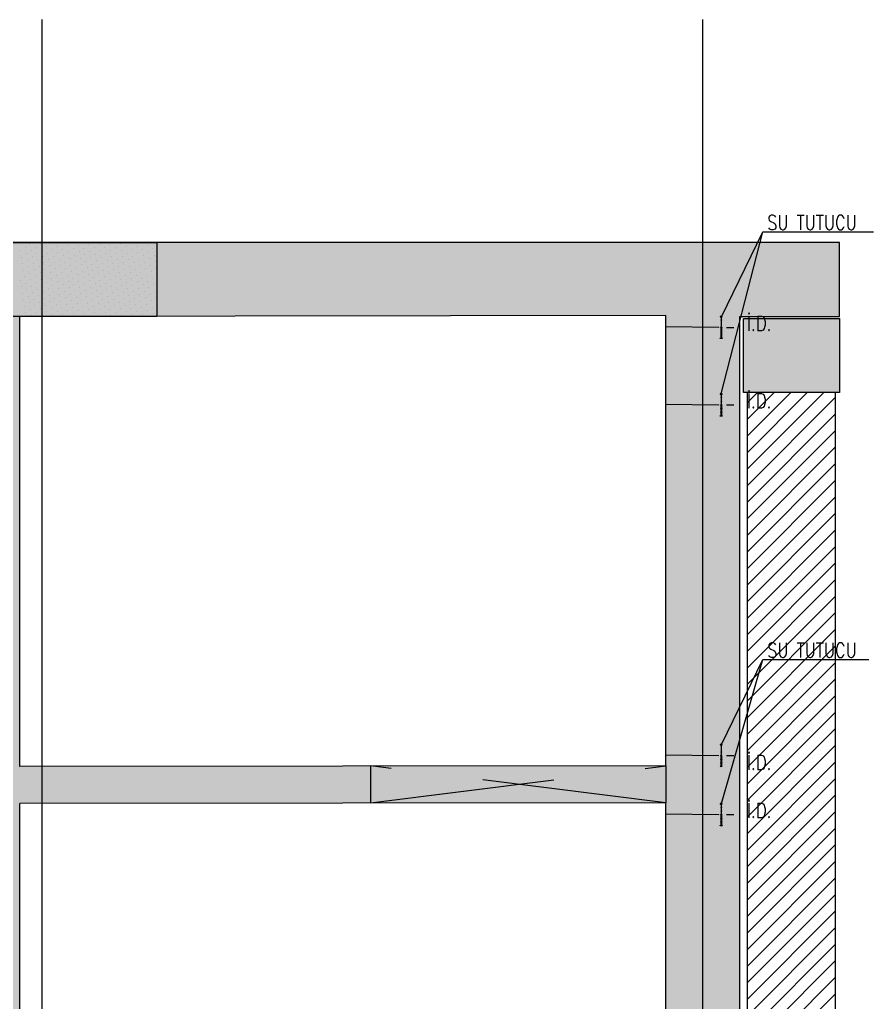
# Model space of a CAD drawing. Header units: millimetres. Extents: x 400392 to 401186, y 4543812 to 4544115.
# Drawn here: x 400718.32 to 400729.88, y 4543921.49 to 4543934.8 of the extents above; entities that cross this region are included whole.
import ezdxf

# ---------------------------------------------------------------- set-up
doc = ezdxf.new("R2010")
doc.units = ezdxf.units.MM
for name, pattern in [('ACAD_ISO05W100', [33, 24, -3, 0, -3, 0, -3]), ('AKS', [3, 2.5, -0.25, 0, -0.25]), ('CONTINU', [0]), ('HIDDEN', [0.375, 0.25, -0.125])]:
    doc.linetypes.add(name, pattern=pattern)
for name, color, linetype in [('aks prota', 2, 'AKS'), ('görünüş prota', 4, 'Continuous'), ('inşaat derzi prota', 11, 'Continuous'), ('kesit prota', 1, 'Continuous'), ('kesit tarama prota', 252, 'Continuous'), ('kolon tarama prota', 252, 'Continuous'), ('merdiven prota', 2, 'Continuous'), ('not yazısı prota', 6, 'Continuous'), ('not çizgisi prota', 4, 'Continuous'), ('st_s_su tutucu', 2, 'Continuous')]:
    doc.layers.add(name, color=color, linetype=linetype)
doc.layers.add('PRT-Geo-PileCap2', color=211, linetype='Continuous', lineweight=25)
doc.layers.add('PRT-Geo_Pile', color=150, linetype='Continuous', lineweight=30)
doc.styles.add('TSIMPLEX', font='romanstw.shx')

msp = doc.modelspace()

# ---------------------------------------------------------------- hatches: boundary and pattern name
at = {"layer": 'kesit tarama prota'}
h = msp.add_hatch(color=253, dxfattribs=at)
h.dxf.hatch_style = 1
h.paths.add_polyline_path([(400700.48405, 4543931.78232), (400700.48405, 4543930.78232), (400701.83403, 4543930.78232), (400701.83385, 4543917.02232), (400728.07239, 4543917.02232), (400728.07239, 4543930.78232), (400729.42239, 4543930.78232), (400729.42239, 4543931.78232)])
h.paths.add_polyline_path([(400727.07208, 4543930.79341), (400727.07208, 4543924.69341), (400718.32039, 4543924.68232), (400718.32039, 4543930.78232)], flags=16)
h.paths.add_polyline_path([(400718.02039, 4543930.78232), (400718.02039, 4543918.22232), (400712.33339, 4543918.22232), (400712.33339, 4543921.44232), (400713.51856, 4543921.44232), (400716.26856, 4543919.74232), (400718.02039, 4543919.74232), (400718.02039, 4543919.94232), (400716.32539, 4543919.94232), (400716.32539, 4543920.11232), (400716.05039, 4543920.11232), (400716.05039, 4543920.28232), (400715.77539, 4543920.28232), (400715.77539, 4543920.45232), (400715.50039, 4543920.45232), (400715.50039, 4543920.62232), (400715.22539, 4543920.62232), (400715.22539, 4543920.79232), (400714.95039, 4543920.79232), (400714.95039, 4543920.96232), (400714.67539, 4543920.96232), (400714.67539, 4543921.13232), (400714.40039, 4543921.13232), (400714.40039, 4543921.30232), (400714.12539, 4543921.30232), (400714.12539, 4543921.47232), (400713.85539, 4543921.47232), (400713.85539, 4543921.64232), (400712.33339, 4543921.64232), (400712.33339, 4543924.48232), (400714.10091, 4543924.48232), (400716.26856, 4543923.14232), (400718.02039, 4543923.14232), (400718.02039, 4543923.34232), (400716.32539, 4543923.34232), (400716.32539, 4543923.51232), (400716.05039, 4543923.51232), (400716.05039, 4543923.68232), (400715.77539, 4543923.68232), (400715.77539, 4543923.85232), (400715.50039, 4543923.85232), (400715.50039, 4543924.02232), (400715.22539, 4543924.02232), (400715.22539, 4543924.19232), (400714.95039, 4543924.19232), (400714.95039, 4543924.36232), (400714.67539, 4543924.36232), (400714.67539, 4543924.53232), (400714.40039, 4543924.53232), (400714.40039, 4543924.68232), (400712.33339, 4543924.68232), (400712.33339, 4543930.78232)], flags=16)
h.paths.add_polyline_path([(400727.07208, 4543924.19341), (400727.07208, 4543918.23341), (400718.32039, 4543918.22232), (400718.32039, 4543924.18232)], flags=16)
h.paths.add_polyline_path([(400712.03339, 4543930.78232), (400712.03339, 4543924.68232), (400702.83357, 4543924.68232), (400702.83357, 4543930.78232)], flags=16)
h.paths.add_polyline_path([(400712.03339, 4543924.18232), (400712.03339, 4543918.22232), (400702.83357, 4543918.22232), (400702.83357, 4543924.18232)], flags=16)
h = msp.add_hatch(color=253, dxfattribs=at)
h.dxf.hatch_style = 1
h.paths.add_polyline_path([(400728.12239, 4543930.75232), (400729.42239, 4543930.75232), (400729.42239, 4543929.75232), (400728.12239, 4543929.75232)])

# ---------------------------------------------------------------- linework, layer by layer
at = {"layer": 'aks prota', "ltscale": 10}
for p, q in [((400718.62539, 4543914.43086), (400718.62539, 4543934.8028)), ((400727.57239, 4543914.44498), (400727.57239, 4543934.8028))]:
    msp.add_line(p, q, dxfattribs=at)
at = {"layer": 'görünüş prota'}
for p, q in [((400710.17689, 4543931.78232), (400720.17689, 4543931.78232)), ((400720.17689, 4543931.78232), (400720.17689, 4543930.78232)), ((400720.17689, 4543930.78232), (400710.17689, 4543930.78232))]:
    msp.add_line(p, q, dxfattribs=at)
at = {"layer": 'inşaat derzi prota', "linetype": 'ACAD_ISO05W100', "ltscale": 0.03}
for p, q in [((400727.07208, 4543930.64341), (400728.07239, 4543930.63232)), ((400727.07208, 4543929.59341), (400728.07239, 4543929.58232)), ((400727.07208, 4543924.84341), (400728.07239, 4543924.83232)), ((400727.07208, 4543924.04341), (400728.07239, 4543924.03232))]:
    msp.add_line(p, q, dxfattribs=at)
at = {"layer": 'kesit prota'}
for p, q in [((400729.42239, 4543931.78232), (400700.48405, 4543931.78232)), ((400729.42239, 4543930.78232), (400729.42239, 4543931.78232)), ((400727.07208, 4543930.79341), (400718.32039, 4543930.78232)), ((400718.32039, 4543924.68232), (400718.32039, 4543930.78232)), ((400727.07208, 4543924.69341), (400727.07208, 4543930.79341)), ((400728.07239, 4543917.02232), (400728.07239, 4543930.78232)), ((400728.07239, 4543930.78232), (400729.42239, 4543930.78232)), ((400727.07208, 4543924.69341), (400718.32039, 4543924.68232)), ((400727.07208, 4543924.19341), (400718.32039, 4543924.18232)), ((400718.32039, 4543918.22232), (400718.32039, 4543924.18232)), ((400727.07208, 4543918.23341), (400727.07208, 4543924.19341))]:
    msp.add_line(p, q, dxfattribs=at)
at = {"layer": 'kolon tarama prota', "color": 2, "linetype": 'Continuous'}
for p, q in [((400718.3951, 4543931.71681), (400718.3951, 4543931.71681)), ((400718.45932, 4543931.76346), (400718.45932, 4543931.76346)), ((400718.53808, 4543931.72257), (400718.53808, 4543931.72257)), ((400718.6023, 4543931.76923), (400718.6023, 4543931.76923)), ((400718.68106, 4543931.72834), (400718.68106, 4543931.72834)), ((400718.74528, 4543931.775), (400718.74528, 4543931.775)), ((400718.82404, 4543931.73411), (400718.82404, 4543931.73411)), ((400718.88826, 4543931.78076), (400718.88826, 4543931.78076)), ((400718.96702, 4543931.73988), (400718.96702, 4543931.73988)), ((400719.11, 4543931.74564), (400719.11, 4543931.74564)), ((400719.25298, 4543931.75141), (400719.25298, 4543931.75141)), ((400719.33174, 4543931.71052), (400719.33174, 4543931.71052)), ((400719.39596, 4543931.75718), (400719.39596, 4543931.75718)), ((400719.47472, 4543931.71629), (400719.47472, 4543931.71629)), ((400719.53894, 4543931.76295), (400719.53894, 4543931.76295)), ((400719.6177, 4543931.72206), (400719.6177, 4543931.72206)), ((400719.68191, 4543931.76871), (400719.68191, 4543931.76871)), ((400719.76068, 4543931.72783), (400719.76068, 4543931.72783)), ((400719.82489, 4543931.77448), (400719.82489, 4543931.77448)), ((400719.90366, 4543931.73359), (400719.90366, 4543931.73359)), ((400719.96787, 4543931.78025), (400719.96787, 4543931.78025)), ((400720.04664, 4543931.73936), (400720.04664, 4543931.73936)), ((400718.33089, 4543931.67015), (400718.33089, 4543931.67015)), ((400718.34543, 4543931.58261), (400718.34543, 4543931.58261)), ((400718.40965, 4543931.62926), (400718.40965, 4543931.62926)), ((400718.47387, 4543931.67592), (400718.47387, 4543931.67592)), ((400718.48841, 4543931.58838), (400718.48841, 4543931.58838)), ((400718.55263, 4543931.63503), (400718.55263, 4543931.63503)), ((400718.61685, 4543931.68169), (400718.61685, 4543931.68169)), ((400718.63139, 4543931.59414), (400718.63139, 4543931.59414)), ((400718.69561, 4543931.6408), (400718.69561, 4543931.6408)), ((400718.75982, 4543931.68745), (400718.75982, 4543931.68745)), ((400718.77437, 4543931.59991), (400718.77437, 4543931.59991)), ((400718.83859, 4543931.64657), (400718.83859, 4543931.64657)), ((400718.9028, 4543931.69322), (400718.9028, 4543931.69322)), ((400718.91735, 4543931.60568), (400718.91735, 4543931.60568)), ((400718.98157, 4543931.65233), (400718.98157, 4543931.65233)), ((400719.04578, 4543931.69899), (400719.04578, 4543931.69899)), ((400719.06033, 4543931.61145), (400719.06033, 4543931.61145)), ((400719.12455, 4543931.6581), (400719.12455, 4543931.6581)), ((400719.18876, 4543931.70476), (400719.18876, 4543931.70476)), ((400719.20331, 4543931.61721), (400719.20331, 4543931.61721)), ((400719.26752, 4543931.66387), (400719.26752, 4543931.66387)), ((400719.28207, 4543931.57632), (400719.28207, 4543931.57632)), ((400719.34629, 4543931.62298), (400719.34629, 4543931.62298)), ((400719.4105, 4543931.66964), (400719.4105, 4543931.66964)), ((400719.42505, 4543931.58209), (400719.42505, 4543931.58209)), ((400719.48927, 4543931.62875), (400719.48927, 4543931.62875)), ((400719.55348, 4543931.6754), (400719.55348, 4543931.6754)), ((400719.56803, 4543931.58786), (400719.56803, 4543931.58786)), ((400719.63225, 4543931.63452), (400719.63225, 4543931.63452)), ((400719.69646, 4543931.68117), (400719.69646, 4543931.68117)), ((400719.71101, 4543931.59363), (400719.71101, 4543931.59363)), ((400719.77523, 4543931.64028), (400719.77523, 4543931.64028)), ((400719.83944, 4543931.68694), (400719.83944, 4543931.68694)), ((400719.85399, 4543931.59939), (400719.85399, 4543931.59939)), ((400719.9182, 4543931.64605), (400719.9182, 4543931.64605)), ((400719.98242, 4543931.69271), (400719.98242, 4543931.69271)), ((400719.99697, 4543931.60516), (400719.99697, 4543931.60516)), ((400720.06118, 4543931.65182), (400720.06118, 4543931.65182)), ((400720.1254, 4543931.69847), (400720.1254, 4543931.69847)), ((400720.13995, 4543931.61093), (400720.13995, 4543931.61093)), ((400718.35998, 4543931.49506), (400718.35998, 4543931.49506)), ((400718.4242, 4543931.54172), (400718.4242, 4543931.54172)), ((400718.43875, 4543931.45418), (400718.43875, 4543931.45418)), ((400718.50296, 4543931.50083), (400718.50296, 4543931.50083)), ((400718.56718, 4543931.54749), (400718.56718, 4543931.54749)), ((400718.58172, 4543931.45994), (400718.58172, 4543931.45994)), ((400718.64594, 4543931.5066), (400718.64594, 4543931.5066)), ((400718.71016, 4543931.55325), (400718.71016, 4543931.55325)), ((400718.7247, 4543931.46571), (400718.7247, 4543931.46571)), ((400718.78892, 4543931.51237), (400718.78892, 4543931.51237)), ((400718.85314, 4543931.55902), (400718.85314, 4543931.55902)), ((400718.86768, 4543931.47148), (400718.86768, 4543931.47148)), ((400718.9319, 4543931.51813), (400718.9319, 4543931.51813)), ((400718.99611, 4543931.56479), (400718.99611, 4543931.56479)), ((400719.01066, 4543931.47725), (400719.01066, 4543931.47725)), ((400719.07488, 4543931.5239), (400719.07488, 4543931.5239)), ((400719.13909, 4543931.57056), (400719.13909, 4543931.57056)), ((400719.15364, 4543931.48301), (400719.15364, 4543931.48301)), ((400719.21786, 4543931.52967), (400719.21786, 4543931.52967)), ((400719.2324, 4543931.44213), (400719.2324, 4543931.44213)), ((400719.29662, 4543931.48878), (400719.29662, 4543931.48878)), ((400719.36084, 4543931.53544), (400719.36084, 4543931.53544)), ((400719.37538, 4543931.44789), (400719.37538, 4543931.44789)), ((400719.4396, 4543931.49455), (400719.4396, 4543931.49455)), ((400719.50381, 4543931.5412), (400719.50381, 4543931.5412)), ((400719.51836, 4543931.45366), (400719.51836, 4543931.45366)), ((400719.58258, 4543931.50032), (400719.58258, 4543931.50032)), ((400719.64679, 4543931.54697), (400719.64679, 4543931.54697)), ((400719.66134, 4543931.45943), (400719.66134, 4543931.45943)), ((400719.72556, 4543931.50608), (400719.72556, 4543931.50608)), ((400719.78977, 4543931.55274), (400719.78977, 4543931.55274)), ((400719.80432, 4543931.4652), (400719.80432, 4543931.4652)), ((400719.86854, 4543931.51185), (400719.86854, 4543931.51185)), ((400719.93275, 4543931.55851), (400719.93275, 4543931.55851)), ((400719.9473, 4543931.47096), (400719.9473, 4543931.47096)), ((400720.01152, 4543931.51762), (400720.01152, 4543931.51762)), ((400720.07573, 4543931.56427), (400720.07573, 4543931.56427)), ((400720.09028, 4543931.47673), (400720.09028, 4543931.47673)), ((400720.15449, 4543931.52339), (400720.15449, 4543931.52339)), ((400718.37453, 4543931.40752), (400718.37453, 4543931.40752)), ((400718.38908, 4543931.31998), (400718.38908, 4543931.31998)), ((400718.45329, 4543931.36663), (400718.45329, 4543931.36663)), ((400718.51751, 4543931.41329), (400718.51751, 4543931.41329)), ((400718.53206, 4543931.32575), (400718.53206, 4543931.32575)), ((400718.59627, 4543931.3724), (400718.59627, 4543931.3724)), ((400718.66049, 4543931.41906), (400718.66049, 4543931.41906)), ((400718.67504, 4543931.33151), (400718.67504, 4543931.33151)), ((400718.73925, 4543931.37817), (400718.73925, 4543931.37817)), ((400718.80347, 4543931.42482), (400718.80347, 4543931.42482)), ((400718.81801, 4543931.33728), (400718.81801, 4543931.33728)), ((400718.88223, 4543931.38394), (400718.88223, 4543931.38394)), ((400718.94645, 4543931.43059), (400718.94645, 4543931.43059)), ((400718.96099, 4543931.34305), (400718.96099, 4543931.34305)), ((400719.02521, 4543931.3897), (400719.02521, 4543931.3897)), ((400719.08943, 4543931.43636), (400719.08943, 4543931.43636)), ((400719.10397, 4543931.34881), (400719.10397, 4543931.34881)), ((400719.16819, 4543931.39547), (400719.16819, 4543931.39547)), ((400719.24695, 4543931.35458), (400719.24695, 4543931.35458)), ((400719.31117, 4543931.40124), (400719.31117, 4543931.40124)), ((400719.32572, 4543931.31369), (400719.32572, 4543931.31369)), ((400719.38993, 4543931.36035), (400719.38993, 4543931.36035)), ((400719.45415, 4543931.40701), (400719.45415, 4543931.40701)), ((400719.46869, 4543931.31946), (400719.46869, 4543931.31946)), ((400719.53291, 4543931.36612), (400719.53291, 4543931.36612)), ((400719.59713, 4543931.41277), (400719.59713, 4543931.41277)), ((400719.61167, 4543931.32523), (400719.61167, 4543931.32523)), ((400719.67589, 4543931.37188), (400719.67589, 4543931.37188)), ((400719.7401, 4543931.41854), (400719.7401, 4543931.41854)), ((400719.75465, 4543931.331), (400719.75465, 4543931.331)), ((400719.81887, 4543931.37765), (400719.81887, 4543931.37765)), ((400719.88308, 4543931.42431), (400719.88308, 4543931.42431)), ((400719.89763, 4543931.33676), (400719.89763, 4543931.33676)), ((400719.96185, 4543931.38342), (400719.96185, 4543931.38342)), ((400720.02606, 4543931.43008), (400720.02606, 4543931.43008)), ((400720.04061, 4543931.34253), (400720.04061, 4543931.34253)), ((400720.10483, 4543931.38919), (400720.10483, 4543931.38919)), ((400720.16904, 4543931.43584), (400720.16904, 4543931.43584)), ((400718.32486, 4543931.27332), (400718.32486, 4543931.27332)), ((400718.33941, 4543931.18578), (400718.33941, 4543931.18578)), ((400718.40363, 4543931.23243), (400718.40363, 4543931.23243)), ((400718.46784, 4543931.27909), (400718.46784, 4543931.27909)), ((400718.48239, 4543931.19155), (400718.48239, 4543931.19155)), ((400718.5466, 4543931.2382), (400718.5466, 4543931.2382)), ((400718.61082, 4543931.28486), (400718.61082, 4543931.28486)), ((400718.62537, 4543931.19731), (400718.62537, 4543931.19731)), ((400718.68958, 4543931.24397), (400718.68958, 4543931.24397)), ((400718.7538, 4543931.29062), (400718.7538, 4543931.29062)), ((400718.76835, 4543931.20308), (400718.76835, 4543931.20308)), ((400718.83256, 4543931.24974), (400718.83256, 4543931.24974)), ((400718.89678, 4543931.29639), (400718.89678, 4543931.29639)), ((400718.91133, 4543931.20885), (400718.91133, 4543931.20885)), ((400718.97554, 4543931.2555), (400718.97554, 4543931.2555)), ((400719.03976, 4543931.30216), (400719.03976, 4543931.30216)), ((400719.0543, 4543931.21462), (400719.0543, 4543931.21462)), ((400719.11852, 4543931.26127), (400719.11852, 4543931.26127)), ((400719.18274, 4543931.30793), (400719.18274, 4543931.30793)), ((400719.19728, 4543931.22038), (400719.19728, 4543931.22038)), ((400719.2615, 4543931.26704), (400719.2615, 4543931.26704)), ((400719.27605, 4543931.1795), (400719.27605, 4543931.1795)), ((400719.34026, 4543931.22615), (400719.34026, 4543931.22615)), ((400719.40448, 4543931.27281), (400719.40448, 4543931.27281)), ((400719.41903, 4543931.18526), (400719.41903, 4543931.18526)), ((400719.48324, 4543931.23192), (400719.48324, 4543931.23192)), ((400719.54746, 4543931.27857), (400719.54746, 4543931.27857)), ((400719.56201, 4543931.19103), (400719.56201, 4543931.19103)), ((400719.62622, 4543931.23769), (400719.62622, 4543931.23769)), ((400719.69044, 4543931.28434), (400719.69044, 4543931.28434)), ((400719.70498, 4543931.1968), (400719.70498, 4543931.1968)), ((400719.7692, 4543931.24345), (400719.7692, 4543931.24345)), ((400719.83342, 4543931.29011), (400719.83342, 4543931.29011)), ((400719.84796, 4543931.20257), (400719.84796, 4543931.20257)), ((400719.91218, 4543931.24922), (400719.91218, 4543931.24922)), ((400719.97639, 4543931.29588), (400719.97639, 4543931.29588)), ((400719.99094, 4543931.20833), (400719.99094, 4543931.20833)), ((400720.05516, 4543931.25499), (400720.05516, 4543931.25499)), ((400720.11937, 4543931.30164), (400720.11937, 4543931.30164)), ((400720.13392, 4543931.2141), (400720.13392, 4543931.2141)), ((400718.35396, 4543931.09824), (400718.35396, 4543931.09824)), ((400718.41817, 4543931.14489), (400718.41817, 4543931.14489)), ((400718.43272, 4543931.05735), (400718.43272, 4543931.05735)), ((400718.49694, 4543931.104), (400718.49694, 4543931.104)), ((400718.56115, 4543931.15066), (400718.56115, 4543931.15066)), ((400718.5757, 4543931.06311), (400718.5757, 4543931.06311)), ((400718.63992, 4543931.10977), (400718.63992, 4543931.10977)), ((400718.70413, 4543931.15643), (400718.70413, 4543931.15643)), ((400718.71868, 4543931.06888), (400718.71868, 4543931.06888)), ((400718.78289, 4543931.11554), (400718.78289, 4543931.11554)), ((400718.84711, 4543931.16219), (400718.84711, 4543931.16219)), ((400718.86166, 4543931.07465), (400718.86166, 4543931.07465)), ((400718.92587, 4543931.12131), (400718.92587, 4543931.12131)), ((400718.99009, 4543931.16796), (400718.99009, 4543931.16796)), ((400719.00464, 4543931.08042), (400719.00464, 4543931.08042)), ((400719.06885, 4543931.12707), (400719.06885, 4543931.12707)), ((400719.13307, 4543931.17373), (400719.13307, 4543931.17373)), ((400719.14762, 4543931.08618), (400719.14762, 4543931.08618)), ((400719.21183, 4543931.13284), (400719.21183, 4543931.13284)), ((400719.22638, 4543931.0453), (400719.22638, 4543931.0453)), ((400719.29059, 4543931.09195), (400719.29059, 4543931.09195)), ((400719.35481, 4543931.13861), (400719.35481, 4543931.13861)), ((400719.36936, 4543931.05106), (400719.36936, 4543931.05106)), ((400719.43357, 4543931.09772), (400719.43357, 4543931.09772)), ((400719.49779, 4543931.14437), (400719.49779, 4543931.14437)), ((400719.51234, 4543931.05683), (400719.51234, 4543931.05683)), ((400719.57655, 4543931.10349), (400719.57655, 4543931.10349)), ((400719.64077, 4543931.15014), (400719.64077, 4543931.15014)), ((400719.65532, 4543931.0626), (400719.65532, 4543931.0626)), ((400719.71953, 4543931.10925), (400719.71953, 4543931.10925)), ((400719.78375, 4543931.15591), (400719.78375, 4543931.15591)), ((400719.7983, 4543931.06837), (400719.7983, 4543931.06837)), ((400719.86251, 4543931.11502), (400719.86251, 4543931.11502)), ((400719.92673, 4543931.16168), (400719.92673, 4543931.16168)), ((400719.94127, 4543931.07413), (400719.94127, 4543931.07413)), ((400720.00549, 4543931.12079), (400720.00549, 4543931.12079)), ((400720.06971, 4543931.16744), (400720.06971, 4543931.16744)), ((400720.08425, 4543931.0799), (400720.08425, 4543931.0799)), ((400720.14847, 4543931.12656), (400720.14847, 4543931.12656)), ((400718.3685, 4543931.01069), (400718.3685, 4543931.01069)), ((400718.38305, 4543930.92315), (400718.38305, 4543930.92315)), ((400718.44727, 4543930.9698), (400718.44727, 4543930.9698)), ((400718.51148, 4543931.01646), (400718.51148, 4543931.01646)), ((400718.52603, 4543930.92892), (400718.52603, 4543930.92892)), ((400718.59025, 4543930.97557), (400718.59025, 4543930.97557)), ((400718.65446, 4543931.02223), (400718.65446, 4543931.02223)), ((400718.66901, 4543930.93468), (400718.66901, 4543930.93468)), ((400718.73323, 4543930.98134), (400718.73323, 4543930.98134)), ((400718.79744, 4543931.02799), (400718.79744, 4543931.02799)), ((400718.81199, 4543930.94045), (400718.81199, 4543930.94045)), ((400718.87621, 4543930.98711), (400718.87621, 4543930.98711)), ((400718.94042, 4543931.03376), (400718.94042, 4543931.03376)), ((400718.95497, 4543930.94622), (400718.95497, 4543930.94622)), ((400719.01918, 4543930.99287), (400719.01918, 4543930.99287)), ((400719.0834, 4543931.03953), (400719.0834, 4543931.03953)), ((400719.09795, 4543930.95199), (400719.09795, 4543930.95199)), ((400719.16216, 4543930.99864), (400719.16216, 4543930.99864)), ((400719.17671, 4543930.9111), (400719.17671, 4543930.9111)), ((400719.24093, 4543930.95775), (400719.24093, 4543930.95775)), ((400719.30514, 4543931.00441), (400719.30514, 4543931.00441)), ((400719.31969, 4543930.91687), (400719.31969, 4543930.91687)), ((400719.38391, 4543930.96352), (400719.38391, 4543930.96352)), ((400719.44812, 4543931.01018), (400719.44812, 4543931.01018)), ((400719.46267, 4543930.92263), (400719.46267, 4543930.92263)), ((400719.52688, 4543930.96929), (400719.52688, 4543930.96929)), ((400719.5911, 4543931.01594), (400719.5911, 4543931.01594)), ((400719.60565, 4543930.9284), (400719.60565, 4543930.9284)), ((400719.66986, 4543930.97506), (400719.66986, 4543930.97506)), ((400719.73408, 4543931.02171), (400719.73408, 4543931.02171)), ((400719.74863, 4543930.93417), (400719.74863, 4543930.93417)), ((400719.81284, 4543930.98082), (400719.81284, 4543930.98082)), ((400719.87706, 4543931.02748), (400719.87706, 4543931.02748)), ((400719.89161, 4543930.93993), (400719.89161, 4543930.93993)), ((400719.95582, 4543930.98659), (400719.95582, 4543930.98659)), ((400720.02004, 4543931.03325), (400720.02004, 4543931.03325)), ((400720.03459, 4543930.9457), (400720.03459, 4543930.9457)), ((400720.0988, 4543930.99236), (400720.0988, 4543930.99236)), ((400720.16302, 4543931.03901), (400720.16302, 4543931.03901)), ((400718.33338, 4543930.78895), (400718.33338, 4543930.78895)), ((400718.3976, 4543930.8356), (400718.3976, 4543930.8356)), ((400718.46182, 4543930.88226), (400718.46182, 4543930.88226)), ((400718.47636, 4543930.79472), (400718.47636, 4543930.79472)), ((400718.54058, 4543930.84137), (400718.54058, 4543930.84137)), ((400718.60479, 4543930.88803), (400718.60479, 4543930.88803)), ((400718.61934, 4543930.80048), (400718.61934, 4543930.80048)), ((400718.68356, 4543930.84714), (400718.68356, 4543930.84714)), ((400718.74777, 4543930.8938), (400718.74777, 4543930.8938)), ((400718.76232, 4543930.80625), (400718.76232, 4543930.80625)), ((400718.82654, 4543930.85291), (400718.82654, 4543930.85291)), ((400718.89075, 4543930.89956), (400718.89075, 4543930.89956)), ((400718.9053, 4543930.81202), (400718.9053, 4543930.81202)), ((400718.96952, 4543930.85867), (400718.96952, 4543930.85867)), ((400719.03373, 4543930.90533), (400719.03373, 4543930.90533)), ((400719.04828, 4543930.81779), (400719.04828, 4543930.81779)), ((400719.1125, 4543930.86444), (400719.1125, 4543930.86444)), ((400719.19126, 4543930.82355), (400719.19126, 4543930.82355)), ((400719.25547, 4543930.87021), (400719.25547, 4543930.87021)), ((400719.27002, 4543930.78267), (400719.27002, 4543930.78267)), ((400719.33424, 4543930.82932), (400719.33424, 4543930.82932)), ((400719.39845, 4543930.87598), (400719.39845, 4543930.87598)), ((400719.413, 4543930.78843), (400719.413, 4543930.78843)), ((400719.47722, 4543930.83509), (400719.47722, 4543930.83509)), ((400719.54143, 4543930.88174), (400719.54143, 4543930.88174)), ((400719.55598, 4543930.7942), (400719.55598, 4543930.7942)), ((400719.6202, 4543930.84086), (400719.6202, 4543930.84086)), ((400719.68441, 4543930.88751), (400719.68441, 4543930.88751)), ((400719.69896, 4543930.79997), (400719.69896, 4543930.79997)), ((400719.76317, 4543930.84662), (400719.76317, 4543930.84662)), ((400719.82739, 4543930.89328), (400719.82739, 4543930.89328)), ((400719.84194, 4543930.80574), (400719.84194, 4543930.80574)), ((400719.90615, 4543930.85239), (400719.90615, 4543930.85239)), ((400719.97037, 4543930.89905), (400719.97037, 4543930.89905)), ((400719.98492, 4543930.8115), (400719.98492, 4543930.8115)), ((400720.04913, 4543930.85816), (400720.04913, 4543930.85816)), ((400720.11335, 4543930.90481), (400720.11335, 4543930.90481)), ((400720.1279, 4543930.81727), (400720.1279, 4543930.81727))]:
    msp.add_line(p, q, dxfattribs=at)
at = {"layer": 'kolon tarama prota', "linetype": 'Continuous', "transparency": 33554687}
for p, q in [((400728.17239, 4543929.60977), (400728.31495, 4543929.75232)), ((400728.17239, 4543929.38526), (400728.53945, 4543929.75232)), ((400728.17239, 4543929.16075), (400728.76396, 4543929.75232)), ((400728.17239, 4543928.93625), (400728.98847, 4543929.75232)), ((400728.17239, 4543928.71174), (400729.21297, 4543929.75232)), ((400728.17239, 4543928.48723), (400729.37239, 4543929.68723)), ((400728.17239, 4543928.26273), (400729.37239, 4543929.46273)), ((400728.17239, 4543928.03822), (400729.37239, 4543929.23822)), ((400728.17239, 4543927.81371), (400729.37239, 4543929.01371)), ((400728.17239, 4543927.58921), (400729.37239, 4543928.78921)), ((400728.17239, 4543927.3647), (400729.37239, 4543928.5647)), ((400728.17239, 4543927.14019), (400729.37239, 4543928.34019)), ((400728.17239, 4543926.91569), (400729.37239, 4543928.11569)), ((400728.17239, 4543926.69118), (400729.37239, 4543927.89118)), ((400728.17239, 4543926.46668), (400729.37239, 4543927.66668)), ((400728.17239, 4543926.24217), (400729.37239, 4543927.44217)), ((400728.17239, 4543926.01766), (400729.37239, 4543927.21766)), ((400728.17239, 4543925.79316), (400729.37239, 4543926.99316)), ((400728.17239, 4543925.56865), (400729.37239, 4543926.76865)), ((400728.17239, 4543925.34414), (400729.37239, 4543926.54414)), ((400728.17239, 4543925.11964), (400729.37239, 4543926.31964)), ((400728.17239, 4543924.89513), (400729.37239, 4543926.09513)), ((400728.17239, 4543924.67062), (400729.37239, 4543925.87062)), ((400728.17239, 4543924.44612), (400729.37239, 4543925.64612)), ((400728.17239, 4543924.22161), (400729.37239, 4543925.42161)), ((400728.17239, 4543923.99711), (400729.37239, 4543925.19711)), ((400728.17239, 4543923.7726), (400729.37239, 4543924.9726)), ((400728.17239, 4543923.54809), (400729.37239, 4543924.74809)), ((400728.17239, 4543923.32359), (400729.37239, 4543924.52359)), ((400728.17239, 4543923.09908), (400729.37239, 4543924.29908)), ((400728.17239, 4543922.87457), (400729.37239, 4543924.07457)), ((400728.17239, 4543922.65007), (400729.37239, 4543923.85007)), ((400728.17239, 4543922.42556), (400729.37239, 4543923.62556)), ((400728.17239, 4543922.20105), (400729.37239, 4543923.40105)), ((400728.17239, 4543921.97655), (400729.37239, 4543923.17655)), ((400728.17239, 4543921.75204), (400729.37239, 4543922.95204)), ((400728.17239, 4543921.52753), (400729.37239, 4543922.72753)), ((400728.17239, 4543921.30303), (400729.37239, 4543922.50303)), ((400728.17239, 4543921.07852), (400729.37239, 4543922.27852)), ((400728.17239, 4543920.85402), (400729.37239, 4543922.05402)), ((400728.17239, 4543920.62951), (400729.37239, 4543921.82951)), ((400728.17239, 4543920.405), (400729.37239, 4543921.605))]:
    msp.add_line(p, q, dxfattribs=at)
at = {"layer": 'merdiven prota', "linetype": 'HIDDEN', "ltscale": 10}
for p, q in [((400723.07234, 4543924.69341), (400723.07234, 4543924.19341)), ((400723.07234, 4543924.19341), (400727.07208, 4543924.69341)), ((400727.07208, 4543924.19341), (400723.07234, 4543924.69341)), ((400727.07208, 4543924.69341), (400727.07208, 4543924.19341))]:
    msp.add_line(p, q, dxfattribs=at)
at = {"layer": 'not çizgisi prota'}
for points in [[(400727.82239, 4543929.73232), (400728.38447, 4543931.92641), (400729.88304, 4543931.92641)], [(400727.82591, 4543930.77666), (400728.38447, 4543931.92641), (400729.82285, 4543931.92641)], [(400727.82591, 4543924.98223), (400728.38447, 4543926.13199), (400729.82285, 4543926.13199)], [(400727.82591, 4543924.18232), (400728.38447, 4543926.13199), (400729.82285, 4543926.13199)]]:
    msp.add_lwpolyline(points, dxfattribs=at)
at = {"layer": 'PRT-Geo-PileCap2'}
for p, q in [((400728.12239, 4543930.75232), (400729.42239, 4543930.75232)), ((400728.12239, 4543929.75232), (400728.12239, 4543930.75232)), ((400729.42239, 4543930.75232), (400729.42239, 4543929.75232)), ((400729.42239, 4543929.75232), (400728.12239, 4543929.75232))]:
    msp.add_line(p, q, dxfattribs=at)
at = {"layer": 'PRT-Geo_Pile', "lineweight": -3, "flags": 128}
msp.add_lwpolyline([(400728.17239, 4543929.75232), (400728.17239, 4543910.80232), (400729.37239, 4543910.80232), (400729.37239, 4543929.75232)], close=True, dxfattribs=at)
at = {"layer": 'st_s_su tutucu', "linetype": 'CONTINU', "ltscale": 0.2}
for p, q in [((400727.83439, 4543930.78232), (400727.81039, 4543930.78232)), ((400727.81039, 4543930.78232), (400727.81039, 4543930.77832)), ((400727.81039, 4543930.77832), (400727.82039, 4543930.77165)), ((400727.82439, 4543930.77165), (400727.83439, 4543930.77832)), ((400727.83439, 4543930.77832), (400727.83439, 4543930.78232)), ((400727.82039, 4543930.73391), (400727.81589, 4543930.73391)), ((400727.81589, 4543930.73391), (400727.81589, 4543930.73074)), ((400727.81589, 4543930.73074), (400727.82039, 4543930.73074)), ((400727.82039, 4543930.68391), (400727.81589, 4543930.68391)), ((400727.81589, 4543930.68391), (400727.81589, 4543930.68074)), ((400727.81589, 4543930.68074), (400727.82039, 4543930.68074)), ((400727.82039, 4543930.77165), (400727.82039, 4543930.73391)), ((400727.82039, 4543930.73074), (400727.82039, 4543930.68391)), ((400727.82039, 4543930.68074), (400727.82039, 4543930.63466)), ((400727.82439, 4543930.73391), (400727.82439, 4543930.77165)), ((400727.82889, 4543930.73391), (400727.82439, 4543930.73391)), ((400727.82439, 4543930.68391), (400727.82439, 4543930.73074)), ((400727.82439, 4543930.73074), (400727.82889, 4543930.73074)), ((400727.82889, 4543930.68391), (400727.82439, 4543930.68391)), ((400727.82439, 4543930.63466), (400727.82439, 4543930.68074)), ((400727.82439, 4543930.68074), (400727.82889, 4543930.68074)), ((400727.82889, 4543930.73074), (400727.82889, 4543930.73391)), ((400727.82889, 4543930.68074), (400727.82889, 4543930.68391)), ((400727.81389, 4543930.62999), (400727.81389, 4543930.63466)), ((400727.81389, 4543930.63466), (400727.82039, 4543930.63466)), ((400727.82039, 4543930.62999), (400727.81389, 4543930.62999)), ((400727.81589, 4543930.58074), (400727.81589, 4543930.58391)), ((400727.81589, 4543930.58391), (400727.82039, 4543930.58391)), ((400727.82039, 4543930.58074), (400727.81589, 4543930.58074)), ((400727.81589, 4543930.53074), (400727.81589, 4543930.53391)), ((400727.81589, 4543930.53391), (400727.82039, 4543930.53391)), ((400727.82039, 4543930.53074), (400727.81589, 4543930.53074)), ((400727.82039, 4543930.58391), (400727.82039, 4543930.62999)), ((400727.82039, 4543930.53391), (400727.82039, 4543930.58074)), ((400727.82039, 4543930.49299), (400727.82039, 4543930.53074)), ((400727.82439, 4543930.63466), (400727.83089, 4543930.63466)), ((400727.83089, 4543930.62999), (400727.82439, 4543930.62999)), ((400727.82439, 4543930.62999), (400727.82439, 4543930.58391)), ((400727.82439, 4543930.58391), (400727.82889, 4543930.58391)), ((400727.82889, 4543930.58074), (400727.82439, 4543930.58074)), ((400727.82439, 4543930.58074), (400727.82439, 4543930.53391)), ((400727.82439, 4543930.53391), (400727.82889, 4543930.53391)), ((400727.82889, 4543930.53074), (400727.82439, 4543930.53074)), ((400727.82439, 4543930.53074), (400727.82439, 4543930.49299)), ((400727.82889, 4543930.58391), (400727.82889, 4543930.58074)), ((400727.82889, 4543930.53391), (400727.82889, 4543930.53074)), ((400727.83089, 4543930.63466), (400727.83089, 4543930.62999)), ((400727.81039, 4543930.48632), (400727.82039, 4543930.49299)), ((400727.81039, 4543930.48232), (400727.81039, 4543930.48632)), ((400727.83439, 4543930.48232), (400727.81039, 4543930.48232)), ((400727.82439, 4543930.49299), (400727.83439, 4543930.48632)), ((400727.83439, 4543930.48632), (400727.83439, 4543930.48232)), ((400727.83439, 4543929.73232), (400727.81039, 4543929.73232)), ((400727.81039, 4543929.73232), (400727.81039, 4543929.72832)), ((400727.81039, 4543929.72832), (400727.82039, 4543929.72165)), ((400727.82039, 4543929.72165), (400727.82039, 4543929.68391)), ((400727.82439, 4543929.72165), (400727.83439, 4543929.72832)), ((400727.82439, 4543929.68391), (400727.82439, 4543929.72165)), ((400727.83439, 4543929.72832), (400727.83439, 4543929.73232)), ((400727.81389, 4543929.57999), (400727.81389, 4543929.58466)), ((400727.81389, 4543929.58466), (400727.82039, 4543929.58466)), ((400727.82039, 4543929.57999), (400727.81389, 4543929.57999)), ((400727.82039, 4543929.68391), (400727.81589, 4543929.68391)), ((400727.81589, 4543929.68391), (400727.81589, 4543929.68074)), ((400727.81589, 4543929.68074), (400727.82039, 4543929.68074)), ((400727.82039, 4543929.63391), (400727.81589, 4543929.63391)), ((400727.81589, 4543929.63391), (400727.81589, 4543929.63074)), ((400727.81589, 4543929.63074), (400727.82039, 4543929.63074)), ((400727.82039, 4543929.68074), (400727.82039, 4543929.63391)), ((400727.82039, 4543929.63074), (400727.82039, 4543929.58466)), ((400727.82039, 4543929.53391), (400727.82039, 4543929.57999)), ((400727.82889, 4543929.68391), (400727.82439, 4543929.68391)), ((400727.82439, 4543929.63391), (400727.82439, 4543929.68074)), ((400727.82439, 4543929.68074), (400727.82889, 4543929.68074)), ((400727.82889, 4543929.63391), (400727.82439, 4543929.63391)), ((400727.82439, 4543929.58466), (400727.82439, 4543929.63074)), ((400727.82439, 4543929.63074), (400727.82889, 4543929.63074)), ((400727.82439, 4543929.58466), (400727.83089, 4543929.58466)), ((400727.83089, 4543929.57999), (400727.82439, 4543929.57999)), ((400727.82439, 4543929.57999), (400727.82439, 4543929.53391)), ((400727.82889, 4543929.68074), (400727.82889, 4543929.68391)), ((400727.82889, 4543929.63074), (400727.82889, 4543929.63391)), ((400727.83089, 4543929.58466), (400727.83089, 4543929.57999)), ((400727.81589, 4543929.53074), (400727.81589, 4543929.53391)), ((400727.81589, 4543929.53391), (400727.82039, 4543929.53391)), ((400727.82039, 4543929.53074), (400727.81589, 4543929.53074)), ((400727.81589, 4543929.48074), (400727.81589, 4543929.48391)), ((400727.81589, 4543929.48391), (400727.82039, 4543929.48391)), ((400727.82039, 4543929.48074), (400727.81589, 4543929.48074)), ((400727.82039, 4543929.48391), (400727.82039, 4543929.53074)), ((400727.82039, 4543929.44299), (400727.82039, 4543929.48074)), ((400727.82439, 4543929.53391), (400727.82889, 4543929.53391)), ((400727.82889, 4543929.53074), (400727.82439, 4543929.53074)), ((400727.82439, 4543929.53074), (400727.82439, 4543929.48391)), ((400727.82439, 4543929.48391), (400727.82889, 4543929.48391)), ((400727.82889, 4543929.48074), (400727.82439, 4543929.48074)), ((400727.82439, 4543929.48074), (400727.82439, 4543929.44299)), ((400727.82889, 4543929.53391), (400727.82889, 4543929.53074)), ((400727.82889, 4543929.48391), (400727.82889, 4543929.48074)), ((400727.81039, 4543929.43632), (400727.82039, 4543929.44299)), ((400727.81039, 4543929.43232), (400727.81039, 4543929.43632)), ((400727.83439, 4543929.43232), (400727.81039, 4543929.43232)), ((400727.82439, 4543929.44299), (400727.83439, 4543929.43632)), ((400727.83439, 4543929.43632), (400727.83439, 4543929.43232)), ((400727.83439, 4543924.98232), (400727.81039, 4543924.98232)), ((400727.81039, 4543924.98232), (400727.81039, 4543924.97832)), ((400727.81039, 4543924.97832), (400727.82039, 4543924.97165)), ((400727.82039, 4543924.93391), (400727.81589, 4543924.93391)), ((400727.81589, 4543924.93391), (400727.81589, 4543924.93074)), ((400727.81589, 4543924.93074), (400727.82039, 4543924.93074)), ((400727.82039, 4543924.97165), (400727.82039, 4543924.93391)), ((400727.82039, 4543924.93074), (400727.82039, 4543924.88391)), ((400727.82439, 4543924.97165), (400727.83439, 4543924.97832)), ((400727.82439, 4543924.93391), (400727.82439, 4543924.97165)), ((400727.82889, 4543924.93391), (400727.82439, 4543924.93391)), ((400727.82439, 4543924.88391), (400727.82439, 4543924.93074)), ((400727.82439, 4543924.93074), (400727.82889, 4543924.93074)), ((400727.82889, 4543924.93074), (400727.82889, 4543924.93391)), ((400727.83439, 4543924.97832), (400727.83439, 4543924.98232)), ((400727.82039, 4543924.83466), (400727.81389, 4543924.83466)), ((400727.81389, 4543924.83466), (400727.81389, 4543924.82999)), ((400727.81389, 4543924.82999), (400727.82039, 4543924.82999)), ((400727.82039, 4543924.88391), (400727.81589, 4543924.88391)), ((400727.81589, 4543924.88391), (400727.81589, 4543924.88074)), ((400727.81589, 4543924.88074), (400727.82039, 4543924.88074)), ((400727.82039, 4543924.88074), (400727.82039, 4543924.83466)), ((400727.82039, 4543924.78391), (400727.82039, 4543924.82999)), ((400727.82889, 4543924.88391), (400727.82439, 4543924.88391)), ((400727.82439, 4543924.83466), (400727.82439, 4543924.88074)), ((400727.82439, 4543924.88074), (400727.82889, 4543924.88074)), ((400727.83089, 4543924.83466), (400727.82439, 4543924.83466)), ((400727.82439, 4543924.82999), (400727.83089, 4543924.82999)), ((400727.82439, 4543924.82999), (400727.82439, 4543924.78391)), ((400727.82889, 4543924.88074), (400727.82889, 4543924.88391)), ((400727.83089, 4543924.82999), (400727.83089, 4543924.83466)), ((400727.81039, 4543924.68632), (400727.82039, 4543924.69299)), ((400727.81039, 4543924.68232), (400727.81039, 4543924.68632)), ((400727.83439, 4543924.68232), (400727.81039, 4543924.68232)), ((400727.81589, 4543924.78074), (400727.81589, 4543924.78391)), ((400727.81589, 4543924.78391), (400727.82039, 4543924.78391)), ((400727.82039, 4543924.78074), (400727.81589, 4543924.78074)), ((400727.81589, 4543924.73074), (400727.81589, 4543924.73391)), ((400727.81589, 4543924.73391), (400727.82039, 4543924.73391)), ((400727.82039, 4543924.73074), (400727.81589, 4543924.73074)), ((400727.82039, 4543924.73391), (400727.82039, 4543924.78074)), ((400727.82039, 4543924.69299), (400727.82039, 4543924.73074)), ((400727.82439, 4543924.78391), (400727.82889, 4543924.78391)), ((400727.82889, 4543924.78074), (400727.82439, 4543924.78074)), ((400727.82439, 4543924.78074), (400727.82439, 4543924.73391)), ((400727.82439, 4543924.73391), (400727.82889, 4543924.73391)), ((400727.82889, 4543924.73074), (400727.82439, 4543924.73074)), ((400727.82439, 4543924.73074), (400727.82439, 4543924.69299)), ((400727.82439, 4543924.69299), (400727.83439, 4543924.68632)), ((400727.82889, 4543924.78391), (400727.82889, 4543924.78074)), ((400727.82889, 4543924.73391), (400727.82889, 4543924.73074)), ((400727.83439, 4543924.68632), (400727.83439, 4543924.68232)), ((400727.83439, 4543924.18232), (400727.81039, 4543924.18232)), ((400727.81039, 4543924.18232), (400727.81039, 4543924.17832)), ((400727.81039, 4543924.17832), (400727.82039, 4543924.17165)), ((400727.82039, 4543924.13391), (400727.81589, 4543924.13391)), ((400727.81589, 4543924.13391), (400727.81589, 4543924.13074)), ((400727.81589, 4543924.13074), (400727.82039, 4543924.13074)), ((400727.82039, 4543924.17165), (400727.82039, 4543924.13391)), ((400727.82039, 4543924.13074), (400727.82039, 4543924.08391)), ((400727.82439, 4543924.17165), (400727.83439, 4543924.17832)), ((400727.82439, 4543924.13391), (400727.82439, 4543924.17165)), ((400727.82889, 4543924.13391), (400727.82439, 4543924.13391)), ((400727.82439, 4543924.08391), (400727.82439, 4543924.13074)), ((400727.82439, 4543924.13074), (400727.82889, 4543924.13074)), ((400727.82889, 4543924.13074), (400727.82889, 4543924.13391)), ((400727.83439, 4543924.17832), (400727.83439, 4543924.18232)), ((400727.81389, 4543924.02999), (400727.81389, 4543924.03466)), ((400727.81389, 4543924.03466), (400727.82039, 4543924.03466)), ((400727.82039, 4543924.02999), (400727.81389, 4543924.02999)), ((400727.82039, 4543924.08391), (400727.81589, 4543924.08391)), ((400727.81589, 4543924.08391), (400727.81589, 4543924.08074)), ((400727.81589, 4543924.08074), (400727.82039, 4543924.08074)), ((400727.82039, 4543924.08074), (400727.82039, 4543924.03466)), ((400727.82039, 4543923.98391), (400727.82039, 4543924.02999)), ((400727.82889, 4543924.08391), (400727.82439, 4543924.08391)), ((400727.82439, 4543924.03466), (400727.82439, 4543924.08074)), ((400727.82439, 4543924.08074), (400727.82889, 4543924.08074)), ((400727.82439, 4543924.03466), (400727.83089, 4543924.03466)), ((400727.83089, 4543924.02999), (400727.82439, 4543924.02999)), ((400727.82439, 4543924.02999), (400727.82439, 4543923.98391)), ((400727.82889, 4543924.08074), (400727.82889, 4543924.08391)), ((400727.83089, 4543924.03466), (400727.83089, 4543924.02999)), ((400727.81039, 4543923.88632), (400727.82039, 4543923.89299)), ((400727.81039, 4543923.88232), (400727.81039, 4543923.88632)), ((400727.83439, 4543923.88232), (400727.81039, 4543923.88232)), ((400727.81589, 4543923.98074), (400727.81589, 4543923.98391)), ((400727.81589, 4543923.98391), (400727.82039, 4543923.98391)), ((400727.82039, 4543923.98074), (400727.81589, 4543923.98074)), ((400727.81589, 4543923.93074), (400727.81589, 4543923.93391)), ((400727.81589, 4543923.93391), (400727.82039, 4543923.93391)), ((400727.82039, 4543923.93074), (400727.81589, 4543923.93074)), ((400727.82039, 4543923.93391), (400727.82039, 4543923.98074)), ((400727.82039, 4543923.89299), (400727.82039, 4543923.93074)), ((400727.82439, 4543923.98391), (400727.82889, 4543923.98391)), ((400727.82889, 4543923.98074), (400727.82439, 4543923.98074)), ((400727.82439, 4543923.98074), (400727.82439, 4543923.93391)), ((400727.82439, 4543923.93391), (400727.82889, 4543923.93391)), ((400727.82889, 4543923.93074), (400727.82439, 4543923.93074)), ((400727.82439, 4543923.93074), (400727.82439, 4543923.89299)), ((400727.82439, 4543923.89299), (400727.83439, 4543923.88632)), ((400727.82889, 4543923.98391), (400727.82889, 4543923.98074)), ((400727.82889, 4543923.93391), (400727.82889, 4543923.93074)), ((400727.83439, 4543923.88632), (400727.83439, 4543923.88232))]:
    msp.add_line(p, q, dxfattribs=at)

# ---------------------------------------------------------------- texts
at = {"layer": 'not yazısı prota', "ltscale": 0.05, "style": 'TSIMPLEX', "width": 0.8}
for s, p in [('SU TUTUCU', (400728.44549, 4543931.95414)), ('İ.D.', (400728.16964, 4543930.58786)), ('İ.D.', (400728.16964, 4543929.53786)), ('SU TUTUCU', (400728.44549, 4543926.15972)), ('İ.D.', (400728.16964, 4543924.63869)), ('İ.D.', (400728.16964, 4543923.98786))]:
    msp.add_text(s, height=0.2, dxfattribs=at).set_placement(p)

doc.saveas('drawing.dxf')
